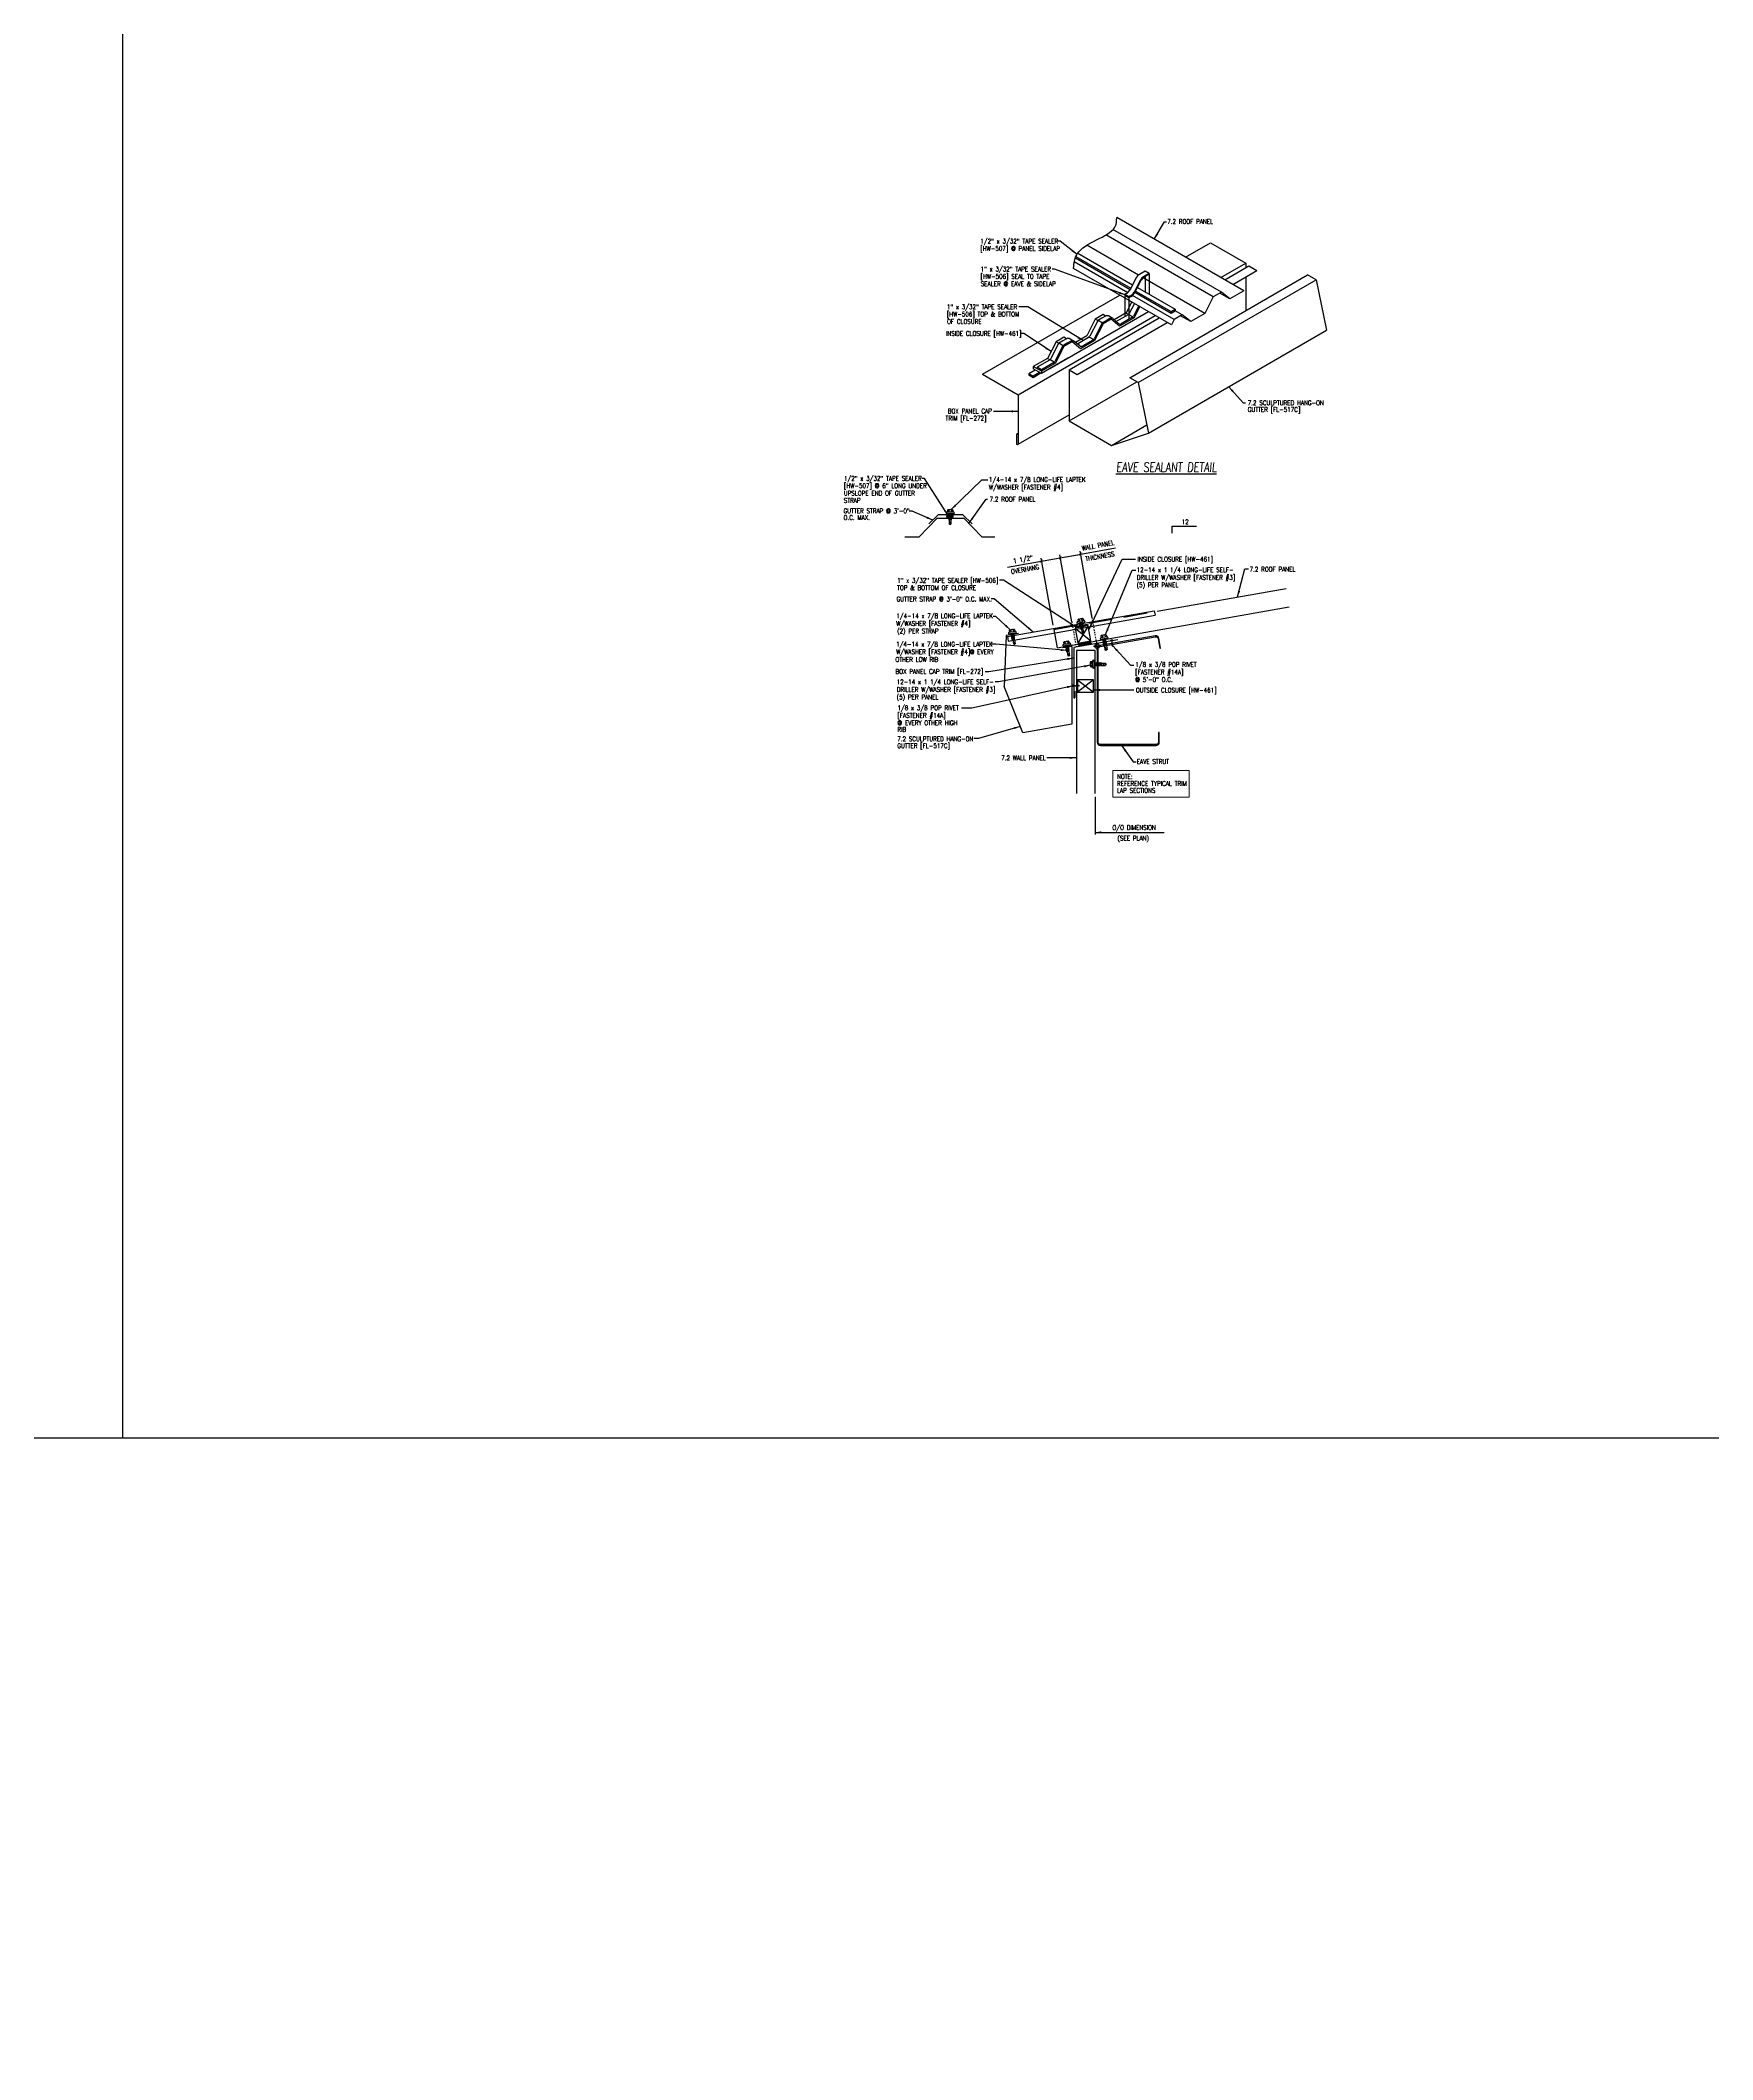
# Model space of a CAD drawing. Header units: inches. Extents: x -33163 to 19162, y -8858 to 30669.
# Drawn here: x -17185.3 to -17050.7, y 17821 to 17983.5 of the extents above; entities that cross this region are included whole.
import ezdxf
from ezdxf.enums import TextEntityAlignment as Align

# ---------------------------------------------------------------- set-up
doc = ezdxf.new("R2010")
doc.units = ezdxf.units.IN
doc.linetypes.add('DOT2', pattern=[0.125, 0, -0.125])
doc.linetypes.add('HIDDEN', pattern=[9.525, 6.35, -3.175])
doc.layers.get('0').update_dxf_attribs({"color": 9, "lineweight": 0})
doc.layers.get('Defpoints').update_dxf_attribs({"color": 254})
for name, color, linetype in [('20 - 7.2 PANEL', 5, 'Continuous'), ('CLOSURE', 8, 'Continuous'), ('DIM', 7, 'Continuous'), ('DIM-DETAILS', 7, 'Continuous'), ('FASTENER', 9, 'Continuous'), ('GRID', 9, 'Continuous'), ('LABEL', 12, 'Continuous'), ('MARK', 1, 'Continuous'), ('PANEL-S', 11, 'Continuous'), ('SEALANT', 11, 'Continuous'), ('SECTION', 11, 'Continuous'), ('STLA', 12, 'Continuous'), ('TAPE', 9, 'Continuous'), ('TEXT', 7, 'Continuous'), ('TRIM', 4, 'Continuous')]:
    doc.layers.add(name, color=color, linetype=linetype)
doc.styles.add('ROMAND', font='romand', dxfattribs={"height": 0.075})
doc.styles.add('TEXT', font='SIMPLEX.shx', dxfattribs={"width": 0.75, "height": 0.375})
doc.styles.add('TEXT1', font='ROMANS.shx', dxfattribs={"width": 0.75, "height": 0.375})
doc.dimstyles.new('DETAIL$7', dxfattribs={"dimscale": 4, "dimtxt": 0.375, "dimasz": 0.125, "dimexe": 0.0625, "dimexo": 0.0625, "dimgap": 0.0625, "dimtad": 1, "dimdec": 4, "dimzin": 3, "dimdsep": 46, "dimlunit": 4, "dimtxsty": 'TEXT', "dimblk": 'ARCHTICK', "dimcen": 0.0625, "dimclrd": 7, "dimclre": 7, "dimclrt": 2, "dimadec": 0, "dimazin": 0, "dimtfac": 0.6, "dimtdec": 4, "dimtmove": 0, "dimatfit": 3, "dimfxl": 1, "dimfrac": 2, "dimtolj": 1, "dimtzin": 0, "dimarcsym": 0})

# ---------------------------------------------------------------- blocks, each defined once
blk = doc.blocks.new('fm4')
at = {"layer": 'FASTENER', "color": 12}
for p, q in [((-0.09, 0.02), (0.09, 0.02)), ((0.06, 0.04), (-0.06, 0.04)), ((-0.01, 0.02), (-0.01, -0.37)), ((0.01, 0.02), (0.01, -0.37)), ((-0.02, -0.45), (0.02, -0.45))]:
    blk.add_line(p, q, dxfattribs=at)
for centre, radius, start, end in [((0, -0.07), 0.123, 119.4777, 136.6143), ((0, -0.07), 0.123, 43.3857, 60.5223), ((0, -0.43), 0.03, 143.7655, 228.4038), ((-0.07, -0.37), 0.0625, 323.7655, 0), ((0.07, -0.37), 0.0625, 180, 216.2345), ((0, -0.43), 0.03, 311.5962, 36.2345)]:
    blk.add_arc(centre, radius, start, end, dxfattribs=at)
blk = doc.blocks.new('FD-F14A')
at = {"layer": 'TEXT', "style": 'TEXT1', "width": 0.75}
for s, p in [('1/8 x 3/8 POP RIVET', (0.005, -0.041)), ('[FASTENER #14A]', (0.005, -0.193))]:
    blk.add_text(s, height=0.09375, dxfattribs=at).set_placement(p)
blk.add_attdef('(QUANTITY)', (0.005, -0.344), '', height=0.0938, dxfattribs=at)
blk = doc.blocks.new('fz9')
at = {"layer": 'FASTENER'}
for p, q in [((-0.32, 0.07), (-0.32, 0.04)), ((-0.32, 0.04), (0.32, 0.04)), ((-0.22, 0.31), (-0.22, 0.17)), ((-0.22, 0.17), (0.22, 0.17)), ((-0.16, 0.34), (0.16, 0.34)), ((-0.14, -0.02), (0.05, 0.04)), ((-0.11, 0.31), (-0.11, 0.17)), ((-0.1, -0.04), (0.14, 0.03)), ((-0.09, 0.04), (0.09, 0.04)), ((-0.09, 0.04), (-0.09, 0)), ((0.09, 0.04), (0.13, 0.04)), ((0.09, 0.02), (0.09, -0.04)), ((0.11, 0.31), (0.11, 0.17)), ((0.14, 0.03), (0.13, 0.04)), ((0.22, 0.31), (0.22, 0.17)), ((0.32, 0.07), (0.32, 0.04)), ((-0.1, -0.04), (-0.14, -0.02)), ((-0.14, -0.11), (0.1, -0.04)), ((-0.1, -0.13), (-0.14, -0.11)), ((-0.14, -0.2), (0.1, -0.13)), ((-0.1, -0.22), (-0.14, -0.2)), ((-0.14, -0.29), (0.1, -0.22)), ((-0.1, -0.31), (-0.14, -0.29)), ((-0.14, -0.38), (0.1, -0.31)), ((-0.1, -0.4), (-0.14, -0.38)), ((-0.14, -0.47), (0.1, -0.4)), ((-0.1, -0.49), (-0.14, -0.47)), ((-0.14, -0.56), (0.1, -0.49)), ((-0.1, -0.58), (-0.14, -0.56)), ((-0.1, -0.13), (0.14, -0.06)), ((-0.1, -0.22), (0.14, -0.15)), ((-0.1, -0.31), (0.14, -0.24)), ((-0.1, -0.4), (0.14, -0.33)), ((-0.1, -0.49), (0.14, -0.42)), ((-0.1, -0.58), (0.14, -0.51)), ((-0.09, -0.03), (-0.09, -0.09)), ((-0.09, -0.12), (-0.09, -0.18)), ((-0.09, -0.21), (-0.09, -0.27)), ((-0.09, -0.3), (-0.09, -0.36)), ((-0.09, -0.39), (-0.09, -0.46)), ((-0.09, -0.49), (-0.09, -0.55)), ((-0.09, -0.58), (-0.09, -0.87)), ((0, -0.93), (-0.09, -0.87)), ((0, -0.91), (0.01, -0.73)), ((0, -0.93), (0.09, -0.87)), ((0.09, -0.07), (0.09, -0.13)), ((0.09, -0.16), (0.09, -0.22)), ((0.09, -0.25), (0.09, -0.32)), ((0.09, -0.35), (0.09, -0.41)), ((0.09, -0.44), (0.09, -0.5)), ((0.09, -0.53), (0.09, -0.87)), ((0.14, -0.06), (0.1, -0.04)), ((0.14, -0.15), (0.1, -0.13)), ((0.14, -0.24), (0.1, -0.22)), ((0.14, -0.33), (0.1, -0.31)), ((0.14, -0.42), (0.1, -0.4)), ((0.14, -0.51), (0.1, -0.49))]:
    blk.add_line(p, q, dxfattribs=at)
for centre, radius, start, end in [((-0.22, 0.07), 0.1, 90, 180), ((-0.16, 0.27), 0.0628, 29.8754, 150.1246), ((0, 0.14), 0.196, 56.9974, 123.0026), ((0.16, 0.27), 0.0628, 29.8754, 150.1246), ((0.22, 0.07), 0.1, 0, 90), ((-0.05, -0.74), 0.0615, 11.1445, 130.906), ((0.05, -0.91), 0.0563, 55.4585, 194.8454)]:
    blk.add_arc(centre, radius, start, end, dxfattribs=at)
blk = doc.blocks.new('wp')
at = {"layer": 'SECTION'}
for p, q in [((-0.096, 0), (0.096, 0)), ((0, -0.096), (0, 0.096))]:
    blk.add_line(p, q, dxfattribs=at)
at = {"layer": 'SECTION', "const_width": 0.0625}
for points in [[(0, 0.031, 0.414214), (-0.031, 0, 1)], [(0, -0.031, 0.414214), (0.031, 0, 1)]]:
    blk.add_lwpolyline(points, format="xyb", dxfattribs=at)
at = {"layer": 'SECTION'}
blk.add_circle((0, 0), 0.0625, dxfattribs=at)
blk = doc.blocks.new('_ArchTick')
at = {"color": 0, "linetype": 'ByBlock', "const_width": 0.15}
blk.add_lwpolyline([(-0.5, -0.5), (0.5, 0.5)], dxfattribs=at)
blk = doc.blocks.new('A$C30686E82')
for p, q in [((-2.71, 0.76), (3.44, 0.76)), ((-2.71, 0.76), (-2.71, -1.38)), ((3.44, 0.76), (3.44, -1.38)), ((-2.71, -1.38), (3.44, -1.38))]:
    blk.add_line(p, q)
at = {"layer": 'TEXT', "style": 'TEXT1', "width": 0.75}
for s, p in [('NOTE:', (-2.37, 0.08)), ('REFERENCE TYPICAL TRIM', (-2.37, -0.48)), ('LAP SECTIONS', (-2.37, -1.03))]:
    blk.add_text(s, height=0.375, dxfattribs=at).set_placement(p)
blk = doc.blocks.new('slopl1')
at = {"layer": 'MARK', "color": 6}
blk.add_lwpolyline([(0, 0), (0, 0.137), (0.487, 0.137)], dxfattribs=at)
at = {"layer": 'MARK', "color": 2, "style": 'TEXT1', "width": 0.75}
blk.add_text('12', height=0.0938, dxfattribs=at).set_placement((0.191, 0.178))
blk.add_attdef('SLOPL1', text='', height=0.0938, dxfattribs=at).set_placement((-0.055, 0.024), align=Align.RIGHT)
blk = doc.blocks.new('FD-F4')
at = {"layer": 'TEXT', "style": 'TEXT1', "width": 0.75}
for s, p in [('1/4-14 x 7/8 LONG-LIFE LAPTEK', (0.005, -0.041)), ('W/WASHER [FASTENER #4]', (0.005, -0.193))]:
    blk.add_text(s, height=0.09375, dxfattribs=at).set_placement(p)
blk.add_attdef('(QUANTITY)', (1.485, -0.193), '', height=0.0938, dxfattribs=at)
blk = doc.blocks.new('FD-F3')
at = {"layer": 'TEXT', "style": 'TEXT1', "width": 0.75}
for s, p in [('12-14 x 1 1/4 LONG-LIFE SELF-', (0.005, -0.041)), ('DRILLER W/WASHER [FASTENER #3]', (0.005, -0.193))]:
    blk.add_text(s, height=0.09375, dxfattribs=at).set_placement(p)
blk.add_attdef('(QUANTITY)', (0.005, -0.344), '', height=0.0938, dxfattribs=at)
blk = doc.blocks.new('A$C6938402A')
at = {"layer": 'TAPE'}
h = blk.add_hatch(dxfattribs=at)
h.set_pattern_fill('DOTS', color=256, scale=0.35, angle=270, style=0)
h.set_pattern_definition([(270, (-22.332364, -26.379487), (0.021875, -0.0109375), [0, -0.021875])])
h.paths.add_polyline_path([(-0.56, -0.04), (-0.55, -0.13), (0.44, 0.04), (0.42, 0.13)])
at = {"layer": 'SEALANT'}
for p, q in [((-0.56, -0.04), (0.42, 0.13)), ((-0.55, -0.13), (0.44, 0.04)), ((0.42, 0.13), (0.44, 0.04)), ((-0.56, -0.04), (-0.55, -0.13))]:
    blk.add_line(p, q, dxfattribs=at)
blk = doc.blocks.new('LAY-LAB')
at = {"layer": 'LABEL', "color": 6, "style": 'ROMAND', "oblique": 5, "width": 0.75}
blk.add_attdef('LAY-LAB', (0.017, 0.036), '', height=0.188, dxfattribs=at)
blk = doc.blocks.new('A$C737C3CF5')
at = {"layer": 'TRIM'}
for p, q in [((-7.74, 1.6), (4.08, 3.68)), ((-7.67, 1.23), (4.15, 3.31)), ((4.08, 3.68), (4.15, 3.31)), ((-7.74, 1.6), (-7.67, 1.23))]:
    blk.add_line(p, q, dxfattribs=at)
blk = doc.blocks.new('fz5')
at = {"layer": 'FASTENER'}
for p, q in [((-0.33, 0.07), (-0.33, 0.04)), ((-0.33, 0.04), (0.32, 0.04)), ((-0.23, 0.17), (0.21, 0.17)), ((-0.22, 0.31), (-0.22, 0.17)), ((-0.16, 0.34), (0.16, 0.34)), ((-0.14, -0.01), (0.04, 0.04)), ((-0.11, 0.31), (-0.11, 0.17)), ((-0.11, -0.03), (0.14, 0.04)), ((-0.09, 0.04), (-0.09, 0)), ((-0.09, 0.04), (0.08, 0.04)), ((0.08, 0.04), (0.13, 0.04)), ((0.08, 0.02), (0.08, -0.04)), ((0.1, 0.31), (0.1, 0.17)), ((0.14, 0.04), (0.13, 0.04)), ((0.21, 0.31), (0.21, 0.17)), ((0.32, 0.07), (0.32, 0.04)), ((-0.11, -0.03), (-0.14, -0.01)), ((-0.14, -0.1), (0.1, -0.04)), ((-0.11, -0.13), (-0.14, -0.1)), ((-0.14, -0.2), (0.1, -0.13)), ((-0.11, -0.22), (-0.14, -0.2)), ((-0.14, -0.29), (0.1, -0.22)), ((-0.11, -0.31), (-0.14, -0.29)), ((-0.14, -0.38), (0.1, -0.31)), ((-0.11, -0.4), (-0.14, -0.38)), ((-0.12, -0.46), (0.09, -0.4)), ((-0.09, -0.48), (-0.12, -0.46)), ((-0.11, -0.13), (0.14, -0.06)), ((-0.11, -0.22), (0.14, -0.15)), ((-0.11, -0.31), (0.14, -0.24)), ((-0.11, -0.4), (0.14, -0.33)), ((-0.09, -0.03), (-0.09, -0.09)), ((-0.09, -0.12), (-0.09, -0.18)), ((-0.08, -0.27), (-0.09, -0.21)), ((-0.09, -0.48), (0.12, -0.42)), ((-0.08, -0.36), (-0.08, -0.3)), ((-0.07, -0.45), (-0.08, -0.39)), ((-0.07, -0.52), (-0.07, -0.48)), ((-0.07, -0.52), (-0.07, -0.82)), ((0, -0.87), (-0.07, -0.82)), ((0, -0.85), (0.01, -0.71)), ((0, -0.87), (0.06, -0.82)), ((0.06, -0.52), (0.07, -0.44)), ((0.06, -0.52), (0.06, -0.82)), ((0.07, -0.41), (0.07, -0.35)), ((0.08, -0.07), (0.08, -0.13)), ((0.08, -0.16), (0.08, -0.21)), ((0.08, -0.22), (0.08, -0.21)), ((0.08, -0.32), (0.08, -0.25)), ((0.12, -0.42), (0.09, -0.4)), ((0.14, -0.06), (0.1, -0.04)), ((0.14, -0.15), (0.1, -0.13)), ((0.14, -0.24), (0.1, -0.22)), ((0.14, -0.33), (0.1, -0.31))]:
    blk.add_line(p, q, dxfattribs=at)
for centre, radius, start, end in [((-0.23, 0.07), 0.1, 90, 180), ((-0.16, 0.27), 0.0628, 29.8754, 150.1246), ((0, 0.14), 0.196, 56.9974, 123.0026), ((0.16, 0.27), 0.0628, 29.8754, 150.1246), ((0.22, 0.07), 0.1, 0, 90), ((-0.04, -0.72), 0.0461, 11.1445, 130.906), ((0.04, -0.85), 0.0422, 55.4585, 194.8454), ((0.07, -0.52), 0.01, 175.9484, 180)]:
    blk.add_arc(centre, radius, start, end, dxfattribs=at)
blk = doc.blocks.new('A$C22B817AC')
at = {"layer": 'TAPE'}
h = blk.add_hatch(dxfattribs=at)
h.set_pattern_fill('DOTS', color=256, scale=0.35, angle=270, style=0)
h.set_pattern_definition([(270, (-46.173024, -15.338993), (0.021875, -0.0109375), [0, -0.021875])])
h.paths.add_polyline_path([(-1.95, 1.16), (-1.93, 1.27), (-2.42, 1.35), (-2.44, 1.24)])
for p, q in [((-2.44, 1.24), (-2.42, 1.35)), ((-2.44, 1.24), (-1.95, 1.16)), ((-2.42, 1.35), (-1.93, 1.27)), ((-1.95, 1.16), (-1.93, 1.27))]:
    blk.add_line(p, q, dxfattribs=at)

msp = doc.modelspace()

# ---------------------------------------------------------------- linework, layer by layer
at = {"layer": '20 - 7.2 PANEL'}
for p, q in [((-17095.43425, 17937.58164), (-17085.04764, 17939.41308)), ((-17103.47361, 17934.64094), (-17084.78717, 17937.93587)), ((-17103.73408, 17936.11816), (-17103.47361, 17934.64094)), ((-17100.42139, 17934.42551), (-17101.92139, 17934.42551)), ((-17101.92139, 17934.42551), (-17101.92139, 17922.90515)), ((-17100.42139, 17922.90515), (-17100.42139, 17934.42551))]:
    msp.add_line(p, q, dxfattribs=at)
at = {"layer": '20 - 7.2 PANEL', "linetype": 'HIDDEN', "ltscale": 0.3}
msp.add_line((-17103.73408, 17936.11816), (-17095.43425, 17937.58164), dxfattribs=at)
at = {"layer": 'CLOSURE'}
for p, q in [((-17097.46264, 17962.45961), (-17097.91538, 17961.5752)), ((-17096.11119, 17961.67935), (-17104.06882, 17957.08501)), ((-17100.40736, 17961.07396), (-17101.08862, 17959.74313)), ((-17099.7726, 17960.69044), (-17100.45386, 17959.35961)), ((-17100.0826, 17961.26146), (-17100.40736, 17961.07396)), ((-17100.20696, 17960.95826), (-17100.40736, 17961.07396)), ((-17099.7726, 17961.44044), (-17100.0826, 17961.26146)), ((-17099.7726, 17960.69044), (-17099.85535, 17960.73821)), ((-17099.5722, 17961.32474), (-17099.7726, 17961.44044)), ((-17099.44784, 17960.87794), (-17099.7726, 17960.69044)), ((-17099.12308, 17961.06544), (-17099.44784, 17960.87794)), ((-17099.12308, 17961.06544), (-17099.225, 17961.12428)), ((-17098.44182, 17960.52126), (-17099.12308, 17961.06544)), ((-17097.91538, 17961.5752), (-17098.86875, 17961.02478)), ((-17097.28062, 17961.19168), (-17098.44182, 17960.52126)), ((-17097.73276, 17961.45273), (-17097.93013, 17961.56668)), ((-17097.28062, 17961.19168), (-17097.38556, 17961.25227)), ((-17096.82115, 17962.08924), (-17097.28062, 17961.19168)), ((-17103.55695, 17959.25554), (-17104.23822, 17957.92471)), ((-17103.23219, 17959.44304), (-17103.55695, 17959.25554)), ((-17103.35656, 17959.13984), (-17103.55695, 17959.25554)), ((-17102.92219, 17959.62202), (-17103.23219, 17959.44304)), ((-17102.72179, 17959.50632), (-17102.92219, 17959.62202)), ((-17102.27267, 17959.24702), (-17102.59743, 17959.05952)), ((-17102.27267, 17959.24702), (-17102.37459, 17959.30586)), ((-17101.59141, 17958.70285), (-17102.27267, 17959.24702)), ((-17101.08862, 17959.74313), (-17102.00572, 17959.21364)), ((-17100.45386, 17959.35961), (-17101.59141, 17958.70285)), ((-17100.45386, 17959.35961), (-17100.55881, 17959.4202)), ((-17104.23822, 17957.92471), (-17105.39052, 17957.25943)), ((-17102.59743, 17957.93452), (-17104.741, 17956.69693)), ((-17103.60345, 17957.54119), (-17104.741, 17956.88443)), ((-17104.0556, 17957.80224), (-17104.25297, 17957.91619)), ((-17103.60345, 17957.54119), (-17103.7084, 17957.60178)), ((-17102.92219, 17958.87202), (-17103.60345, 17957.54119)), ((-17102.92219, 17958.87202), (-17103.00494, 17958.91979)), ((-17102.59743, 17959.05952), (-17102.92219, 17958.87202)), ((-17104.741, 17956.88443), (-17105.39052, 17957.25943)), ((-17105.39052, 17957.25943), (-17105.39052, 17957.07193)), ((-17104.741, 17956.69693), (-17105.39052, 17957.07193)), ((-17104.741, 17956.88443), (-17104.741, 17956.69693)), ((-17100.98298, 17936.4026), (-17102.02871, 17936.21821)), ((-17100.98298, 17936.4026), (-17101.81641, 17935.01421)), ((-17100.77068, 17935.1986), (-17100.98298, 17936.4026)), ((-17102.02871, 17936.21821), (-17101.81641, 17935.01421)), ((-17102.02871, 17936.21821), (-17100.77068, 17935.1986)), ((-17101.81641, 17935.01421), (-17100.77068, 17935.1986)), ((-17101.83082, 17932.05372), (-17101.83082, 17931.05372)), ((-17100.53266, 17932.05372), (-17101.83082, 17932.05372)), ((-17101.83082, 17932.05372), (-17100.53266, 17931.05372)), ((-17100.53266, 17932.05372), (-17101.83082, 17931.05372)), ((-17100.53266, 17931.05372), (-17100.53266, 17932.05372)), ((-17101.83082, 17931.05372), (-17100.53266, 17931.05372))]:
    msp.add_line(p, q, dxfattribs=at)
at = {"layer": 'Defpoints'}
for points in [[(-11751.71106, 17871.04688), (-17178.6629, 17871.04688), (-17178.6629, 21501.68489), (-11751.71106, 21501.68489)], [(-11751.71106, 17871.04688), (-33163.00173, 17871.04688), (-33163.00173, -8857.6608), (-11751.71106, -8857.6608)]]:
    msp.add_lwpolyline(points, close=True, dxfattribs=at)
at = {"layer": 'DIM', "color": 7}
msp.add_line((-17100.42139, 17922.64086), (-17100.42139, 17919.60759), dxfattribs=at)
at = {"layer": 'DIM-DETAILS', "linetype": 'DOT2', "ltscale": 0.3}
for p, q in [((-17102.29522, 17936.73411), (-17101.93157, 17934.67172)), ((-17100.28891, 17935.01988), (-17100.79256, 17937.87621))]:
    msp.add_line(p, q, dxfattribs=at)
at = {"layer": 'GRID', "ltscale": 0.1}
for p, q in [((-17098.03491, 17962.98415), (-17098.03491, 17961.27479)), ((-17097.71015, 17962.86696), (-17097.71015, 17961.06138))]:
    msp.add_line(p, q, dxfattribs=at)
at = {"layer": 'PANEL-S'}
for p, q in [((-17088.43674, 17963.35934), (-17098.66522, 17969.26476)), ((-17090.90507, 17962.87175), (-17099.54336, 17967.85907)), ((-17090.25555, 17963.24675), (-17098.97971, 17968.28365)), ((-17097.78972, 17963.20977), (-17102.09063, 17965.6929)), ((-17096.92523, 17964.62334), (-17101.09272, 17967.02944)), ((-17094.27645, 17960.62006), (-17102.14607, 17965.16359)), ((-17091.58633, 17961.54092), (-17096.54093, 17964.40146)), ((-17094.05466, 17961.05333), (-17097.40582, 17962.98813)), ((-17090.90507, 17962.87175), (-17091.58633, 17961.54092)), ((-17090.25555, 17963.24675), (-17090.90507, 17962.87175)), ((-17089.57428, 17962.70258), (-17090.38618, 17963.17133)), ((-17089.57428, 17962.70258), (-17090.25555, 17963.24675)), ((-17088.43674, 17963.35934), (-17089.57428, 17962.70258)), ((-17094.05466, 17961.05333), (-17094.27645, 17960.62006)), ((-17093.7299, 17961.24083), (-17094.05466, 17961.05333)), ((-17093.40514, 17961.42833), (-17093.97043, 17961.7547)), ((-17093.40514, 17961.42833), (-17093.7299, 17961.24083)), ((-17092.72387, 17960.88416), (-17093.53577, 17961.35291)), ((-17092.72387, 17960.88416), (-17093.40514, 17961.42833)), ((-17091.58633, 17961.54092), (-17092.72387, 17960.88416))]:
    msp.add_line(p, q, dxfattribs=at)
msp.add_lwpolyline([(-17115.72659, 17943.57236), (-17114.5844, 17943.57236), (-17113.1304, 17945.07236), (-17110.9844, 17945.07236), (-17109.5304, 17943.57236), (-17108.47354, 17943.57236)], dxfattribs=at)
msp.add_open_spline([(-17102.14607, 17965.16359), (-17102.13341, 17965.67525), (-17101.75593, 17967.27118), (-17098.80305, 17967.78397), (-17098.6966, 17968.90513), (-17098.66522, 17969.26476)], degree=3, knots=[1.992041135, 1.992041135, 1.992041135, 1.992041135, 3.983179834, 8.842634355, 9.55500093, 9.55500093, 9.55500093, 9.55500093], dxfattribs=at)
at = {"layer": 'SEALANT'}
for p, q in [((-17094.29519, 17961.5672), (-17093.97043, 17961.7547)), ((-17094.29519, 17961.68489), (-17094.29519, 17961.5672))]:
    msp.add_line(p, q, dxfattribs=at)
at = {"layer": 'STLA'}
msp.add_lwpolyline([(-17095.14265, 17934.61116), (-17095.27945, 17935.38699, 0.414213562), (-17095.5832, 17935.59968), (-17100.03235, 17934.81517, 0.363970234), (-17100.24902, 17934.55696), (-17100.24902, 17927.03917, 0.414213562), (-17099.98682, 17926.77697), (-17095.51122, 17926.77697, 0.414213562), (-17095.24902, 17927.03917), (-17095.24902, 17927.82697), (-17095.32372, 17927.82697), (-17095.32372, 17927.03917, -0.414213562), (-17095.51122, 17926.85167), (-17099.98682, 17926.85167, -0.414213562), (-17100.17432, 17927.03917), (-17100.17432, 17934.55696, -0.363970234), (-17100.01938, 17934.74161), (-17095.57023, 17935.52611, -0.414213562), (-17095.35302, 17935.37402), (-17095.21622, 17934.59819)], format="xyb", close=True, dxfattribs=at)
at = {"layer": 'TAPE'}
for p, q in [((-17102.00012, 17966.01564), (-17097.5913, 17963.47021)), ((-17101.96168, 17966.11114), (-17097.5448, 17963.56106)), ((-17101.80444, 17966.39536), (-17097.39662, 17963.85051)), ((-17097.12692, 17964.37737), (-17097.60642, 17963.44068)), ((-17096.80216, 17964.18987), (-17097.28166, 17963.25318)), ((-17096.75027, 17964.14951), (-17097.22977, 17963.21282)), ((-17096.70128, 17964.76194), (-17096.83431, 17964.68513)), ((-17096.37652, 17964.94944), (-17096.70128, 17964.76194)), ((-17096.37652, 17964.57444), (-17096.50955, 17964.49763)), ((-17096.32463, 17964.53408), (-17096.45766, 17964.45728)), ((-17096.05176, 17964.76194), (-17096.37652, 17964.94944)), ((-17096.05176, 17964.76194), (-17096.37652, 17964.57444)), ((-17096.05176, 17964.69162), (-17096.37652, 17964.50412)), ((-17096.37652, 17964.50412), (-17096.37652, 17963.28746)), ((-17096.05176, 17964.76194), (-17096.05176, 17964.69162)), ((-17096.05176, 17964.69162), (-17096.05176, 17963.07405)), ((-17097.89903, 17963.13291), (-17098.03491, 17963.05446)), ((-17097.71015, 17962.86696), (-17098.03491, 17963.05446)), ((-17098.03491, 17963.05446), (-17098.03491, 17962.98415)), ((-17097.71015, 17962.79665), (-17098.03491, 17962.98415)), ((-17097.57427, 17962.94541), (-17097.71015, 17962.86696)), ((-17097.52238, 17962.90506), (-17097.71015, 17962.79665)), ((-17097.71015, 17962.86696), (-17097.71015, 17962.79665)), ((-17097.25459, 17962.33949), (-17097.66728, 17961.53332)), ((-17097.21054, 17963.25038), (-17094.29519, 17961.5672)), ((-17097.16404, 17963.34123), (-17094.29519, 17961.68489)), ((-17097.01587, 17963.63068), (-17093.97043, 17961.87239)), ((-17100.22651, 17960.9007), (-17100.84052, 17959.70125)), ((-17099.87931, 17960.70024), (-17100.49332, 17959.50079)), ((-17099.83325, 17960.76341), (-17100.18045, 17960.96386)), ((-17099.86813, 17961.15389), (-17100.12898, 17961.00328)), ((-17099.57284, 17961.32437), (-17099.86813, 17961.15389)), ((-17099.52093, 17960.95343), (-17099.78178, 17960.80283)), ((-17099.22564, 17961.12391), (-17099.52093, 17960.95343)), ((-17099.0009, 17961.13665), (-17099.3481, 17961.3371)), ((-17098.52956, 17960.71801), (-17098.9827, 17961.12784)), ((-17097.76481, 17961.43074), (-17098.71258, 17960.88354)), ((-17097.41761, 17961.23028), (-17098.31777, 17960.71057)), ((-17097.37157, 17961.26446), (-17097.71877, 17961.46491)), ((-17096.90739, 17962.13904), (-17097.32008, 17961.33287)), ((-17094.29519, 17961.68489), (-17093.97043, 17961.87239)), ((-17093.97043, 17961.87239), (-17093.97043, 17961.7547)), ((-17103.37611, 17959.08228), (-17103.99011, 17957.88283)), ((-17102.98284, 17958.94499), (-17103.33004, 17959.14544)), ((-17103.01772, 17959.33547), (-17103.27857, 17959.18487)), ((-17102.72244, 17959.50595), (-17103.01772, 17959.33547)), ((-17102.67052, 17959.13501), (-17102.93137, 17958.98441)), ((-17102.37524, 17959.30549), (-17102.67052, 17959.13501)), ((-17102.15049, 17959.31823), (-17102.49769, 17959.51868)), ((-17101.67953, 17958.95309), (-17102.09421, 17959.28432)), ((-17100.93806, 17959.59866), (-17101.7457, 17959.13237)), ((-17100.59086, 17959.3982), (-17101.3985, 17958.93191)), ((-17100.54696, 17959.4304), (-17100.89416, 17959.63085)), ((-17104.08765, 17957.78024), (-17105.0882, 17957.20258)), ((-17103.74045, 17957.57979), (-17104.741, 17957.00212)), ((-17103.69655, 17957.61198), (-17104.04375, 17957.81243)), ((-17103.02891, 17958.88182), (-17103.64292, 17957.68237)), ((-17105.23936, 17956.98466), (-17105.75604, 17956.68635)), ((-17105.40884, 17956.48589), (-17105.75604, 17956.68635)), ((-17105.75604, 17956.68635), (-17105.75604, 17956.56866)), ((-17105.40884, 17956.3682), (-17105.75604, 17956.56866)), ((-17104.89216, 17956.7842), (-17105.40884, 17956.48589)), ((-17104.79024, 17956.72535), (-17105.40884, 17956.3682)), ((-17105.40884, 17956.48589), (-17105.40884, 17956.3682)), ((-17104.741, 17957.00212), (-17105.0882, 17957.20258)), ((-17105.0882, 17957.20258), (-17105.0882, 17957.08488)), ((-17104.741, 17957.00212), (-17104.741, 17956.88443))]:
    msp.add_line(p, q, dxfattribs=at)
for centre, radius, start, end in [((-17096.45931, 17964.03561), 0.75, 120, 152.8916441), ((-17096.13455, 17963.84811), 0.75, 120, 152.8916441), ((-17096.08266, 17963.80776), 0.75, 120, 152.8916441), ((-17098.27403, 17963.78243), 0.75, 300, 332.8916441), ((-17097.94927, 17963.59493), 0.75, 300, 332.8916441), ((-17097.89738, 17963.55458), 0.75, 300, 332.8916441), ((-17100.00398, 17960.78678), 0.25, 120, 152.8916441), ((-17099.65678, 17960.58632), 0.25, 120, 152.8916441), ((-17099.44784, 17961.10786), 0.25, 66.4851635, 120), ((-17099.10064, 17960.90741), 0.25, 61.8506272, 120), ((-17098.41846, 17960.86239), 0.18217, 232.421768, 303.5534249), ((-17097.88981, 17961.64724), 0.25, 300, 332.8916441), ((-17097.54261, 17961.44679), 0.25, 300, 332.8916441), ((-17103.15357, 17958.96836), 0.25, 120, 152.8916441), ((-17102.59744, 17959.28944), 0.25, 66.4851635, 120), ((-17102.25024, 17959.08899), 0.25, 51.3832507, 120), ((-17101.8707, 17959.34888), 0.25, 271.9423932, 300), ((-17101.06306, 17959.81517), 0.25, 300, 332.8916441), ((-17100.71586, 17959.61471), 0.25, 300, 332.8916441), ((-17104.21265, 17957.99675), 0.25, 300, 332.8916441), ((-17103.86545, 17957.79629), 0.25, 300, 332.8916441), ((-17102.80637, 17958.7679), 0.25, 120, 152.8916441), ((-17101.5235, 17959.14842), 0.25, 231.3832507, 300)]:
    msp.add_arc(centre, radius, start, end, dxfattribs=at)
at = {"layer": 'TEXT', "color": 7}
for p, q in [((-17107.46813, 17941.11852), (-17103.21675, 17941.87117)), ((-17103.79562, 17936.46715), (-17104.76131, 17941.85028)), ((-17102.29404, 17936.72749), (-17103.26092, 17942.11724)), ((-17102.29522, 17936.73411), (-17103.26092, 17942.11724)), ((-17103.21675, 17941.87117), (-17101.54261, 17942.17163)), ((-17103.21675, 17941.87117), (-17101.80808, 17942.12399)), ((-17100.64215, 17937.02319), (-17101.60903, 17942.41294)), ((-17101.56487, 17942.16687), (-17098.76611, 17942.66804))]:
    msp.add_line(p, q, dxfattribs=at)
at = {"layer": 'TRIM'}
for p, q in [((-17093.13797, 17966.0736), (-17091.13343, 17967.23092)), ((-17091.13343, 17967.23092), (-17088.28384, 17965.58571)), ((-17090.28838, 17964.42839), (-17088.28384, 17965.58571)), ((-17088.28384, 17965.58571), (-17088.28384, 17965.22861)), ((-17097.6317, 17956.37084), (-17083.31225, 17964.63818)), ((-17096.94835, 17955.97631), (-17082.62891, 17964.24364)), ((-17089.97913, 17964.24984), (-17088.04868, 17965.36438)), ((-17089.32961, 17963.87484), (-17087.39916, 17964.98938)), ((-17088.28384, 17964.47861), (-17088.28384, 17961.76783)), ((-17088.04868, 17965.36438), (-17087.39916, 17964.98938)), ((-17082.62891, 17964.24364), (-17083.31225, 17964.63818)), ((-17082.62891, 17964.24364), (-17081.80768, 17960.18527)), ((-17109.46683, 17956.64613), (-17098.43011, 17963.01818)), ((-17106.61724, 17955.00092), (-17095.58052, 17961.37297)), ((-17102.51455, 17957.01251), (-17095.27127, 17961.19442)), ((-17101.86503, 17956.63751), (-17094.62175, 17960.81942)), ((-17096.12713, 17951.91794), (-17081.80768, 17960.18527)), ((-17109.46683, 17956.64613), (-17106.61724, 17955.00092)), ((-17102.51455, 17957.01251), (-17102.51455, 17952.88751)), ((-17102.51455, 17957.01251), (-17101.86503, 17956.63751)), ((-17102.51455, 17952.88751), (-17097.05647, 17956.03873)), ((-17096.94835, 17955.97631), (-17097.6317, 17956.37084)), ((-17096.94835, 17955.97631), (-17096.12713, 17951.91794)), ((-17106.61724, 17955.00092), (-17106.61724, 17951.0086)), ((-17106.61724, 17951.0086), (-17102.51455, 17953.37729)), ((-17102.51455, 17952.88751), (-17099.10458, 17950.91876)), ((-17099.10458, 17950.91876), (-17096.25756, 17952.56248)), ((-17106.74116, 17951.835), (-17106.61724, 17951.90655)), ((-17106.74116, 17951.835), (-17106.74116, 17951.06082)), ((-17099.10458, 17950.91876), (-17096.12713, 17951.91794)), ((-17113.01977, 17945.36554), (-17113.79354, 17944.5995)), ((-17113.01977, 17945.36554), (-17111.09502, 17945.36554)), ((-17111.09502, 17945.36554), (-17110.32125, 17944.5995)), ((-17107.58081, 17935.62257), (-17107.72432, 17931.51306)), ((-17106.59222, 17935.79689), (-17107.58081, 17935.62257)), ((-17102.28666, 17934.74891), (-17103.02527, 17934.61868)), ((-17102.28666, 17934.74891), (-17102.28666, 17928.49891)), ((-17098.59322, 17935.27182), (-17102.13049, 17934.6481)), ((-17102.13049, 17934.6481), (-17102.13049, 17930.6481)), ((-17106.22589, 17927.80432), (-17107.72432, 17931.51306)), ((-17102.03674, 17931.1481), (-17102.03674, 17930.6481)), ((-17102.28666, 17928.49891), (-17106.22589, 17927.80432))]:
    msp.add_line(p, q, dxfattribs=at)
for centre, radius, start, end in [((-17106.67321, 17951.04894), 0.06898, 170.0782549, 324.2188181), ((-17102.08362, 17930.65397), 0.04724, 187.1296081, 352.8703919)]:
    msp.add_arc(centre, radius, start, end, dxfattribs=at)

# ---------------------------------------------------------------- block references
msp.add_blockref('A$C30686E82', (-17096.28204, 17924.00294))
at = {"layer": '20 - 7.2 PANEL'}
msp.add_blockref('A$C737C3CF5', (-17099.73032, 17933.93864), dxfattribs=at)
at = {"layer": 'FASTENER'}
msp.add_blockref('fz5', (-17112.07773, 17945.41372), dxfattribs=at)
for name, p, rotation in [('fz5', (-17101.54223, 17936.6339), 9.99999999999983), ('fz5', (-17107.05808, 17935.76345), 9.99999999999983), ('fz5', (-17102.67795, 17934.8099), 9.99999999999983), ('fz9', (-17099.68231, 17935.33173), 9.999999999999792), ('fm4', (-17099.09066, 17935.22155), 9.99999999999987), ('fz9', (-17100.45745, 17933.30998), 90), ('fm4', (-17102.15645, 17931.58453), 90)]:
    msp.add_blockref(name, p, dxfattribs=dict(at, rotation=rotation))
at = {"layer": 'LABEL', "xscale": 4, "yscale": 4, "zscale": 4}
msp.add_blockref('LAY-LAB', (-17098.78915, 17948.64614), dxfattribs=at).add_auto_attribs({'LAY-LAB': '%%UEAVE SEALANT DETAIL'})
at = {"layer": 'MARK', "xscale": 4, "yscale": 4, "zscale": 4}
msp.add_blockref('slopl1', (-17094.20774, 17943.8635), dxfattribs=at)
at = {"layer": 'TEXT'}
for name, p, xscale, yscale, zscale in [('FD-F4', (-17108.97985, 17948.14512), 4, 4, 4), ('FD-F4', (-17116.43197, 17937.17799), 4, 4, 4), ('wp', (-17100.2491, 17934.77024), 3, 3, 3)]:
    msp.add_blockref(name, p, dxfattribs=dict(at, xscale=xscale, yscale=yscale, zscale=zscale))
at = {"layer": 'TEXT', "rotation": 10}
msp.add_blockref('A$C22B817AC', (-17109.72314, 17944.35401), dxfattribs=at)
at = {"layer": 'TEXT', "color": 7}
for p, xscale, yscale, zscale, rotation in [((-17104.71715, 17941.60421), 0.2499999999999998, 0.2499999999999998, 0.2499999999999998, 190.174652240199), ((-17103.21675, 17941.87117), 0.25, 0.25, 0.25, 190.1746522401991), ((-17103.21675, 17941.87117), 0.25, 0.25, 0.25, 10.17465224019912), ((-17101.56487, 17942.16687), 0.2499999999999998, 0.2499999999999998, 0.2499999999999998, 10.17465224019914)]:
    msp.add_blockref('_ArchTick', p, dxfattribs=dict(at, xscale=xscale, yscale=yscale, zscale=zscale, rotation=rotation))
at = {"layer": 'TEXT', "xscale": 4, "yscale": 4, "zscale": 4}
for name, p, values in [('FD-F3', (-17097.09109, 17940.884), {'(QUANTITY)': '(5) PER PANEL'}), ('FD-F4', (-17116.4479, 17934.89331), {'(QUANTITY)': '@ EVERY'}), ('FD-F14A', (-17097.20141, 17933.2649), {'(QUANTITY)': '@ 5\'-0" O.C.'}), ('FD-F3', (-17116.39922, 17931.86196), {'(QUANTITY)': '(5) PER PANEL'}), ('FD-F14A', (-17116.34071, 17929.78204), {'(QUANTITY)': '@ EVERY OTHER HIGH'})]:
    msp.add_blockref(name, p, dxfattribs=at).add_auto_attribs(values)
at = {"layer": 'TEXT'}
for p in [(-17101.44947, 17936.40926), (-17101.18487, 17934.9086)]:
    msp.add_blockref('A$C6938402A', p, dxfattribs=at)

# ---------------------------------------------------------------- texts
at = {"layer": 'TEXT', "style": 'TEXT1', "width": 0.75}
for s, p in [('7.2 ROOF PANEL', (-17094.6068, 17968.7464)), ('1/2" x 3/32" TAPE SEALER ', (-17109.65135, 17967.16485)), ('[HW-507] @ PANEL SIDELAP', (-17109.65135, 17966.57493)), ('[HW-506] SEAL TO TAPE', (-17109.63222, 17964.33005)), ('SEALER @ EAVE & SIDELAP', (-17109.61404, 17963.73309)), ('1" x 3/32" TAPE SEALER ', (-17109.63222, 17964.91996)), ('1" x 3/32" TAPE SEALER ', (-17112.34723, 17961.88411)), ('[HW-506] TOP & BOTTOM', (-17112.34723, 17961.2942)), ('OF CLOSURE', (-17112.32904, 17960.69724)), ('INSIDE CLOSURE [HW-461]', (-17112.41139, 17959.7352)), ('7.2 SCULPTURED HANG-ON', (-17088.13016, 17954.1615)), ('GUTTER [FL-517C]', (-17088.13016, 17953.6172)), ('[HW-507] @ 6" LONG UNDER', (-17120.62532, 17947.49253)), ('1/2" x 3/32" TAPE SEALER ', (-17120.62532, 17948.08245)), ('STRAP', (-17120.63991, 17946.30623)), ('UPSLOPE END OF GUTTER', (-17120.63686, 17946.8837)), ('7.2 ROOF PANEL', (-17108.89908, 17946.39646)), ('GUTTER STRAP @ 3\'-0"', (-17120.65183, 17945.4566)), ('O.C. MAX.', (-17120.65183, 17944.92355)), ('INSIDE CLOSURE [HW-461]', (-17097.0016, 17941.56951)), ('TOP & BOTTOM OF CLOSURE', (-17116.34804, 17939.28297)), ('1" x 3/32" TAPE SEALER [HW-506]', (-17116.34804, 17939.87288)), ('7.2 ROOF PANEL', (-17087.98224, 17940.76296)), ('GUTTER STRAP @ 3\'-0" O.C. MAX.', (-17116.39641, 17938.37258)), ('(2) PER STRAP', (-17116.34525, 17935.79518)), ('OUTSIDE CLOSURE [HW-461]', (-17097.13503, 17931.03991)), ('RIB', (-17116.33071, 17927.88381)), ('7.2 SCULPTURED HANG-ON', (-17116.33071, 17927.11451)), ('GUTTER [FL-517C]', (-17116.33071, 17926.57021)), ('EAVE STRUT', (-17097.06754, 17925.29207)), ('O/O DIMENSION', (-17099.01965, 17919.97355)), ('(SEE PLAN)', (-17098.61674, 17919.1199))]:
    msp.add_text(s, height=0.375, dxfattribs=at).set_placement(p)
for s, p in [('TRIM [FL-272]', (-17109.15642, 17952.91879)), ('BOX PANEL CAP ', (-17108.49667, 17953.49887)), ('OTHER LOW RIB', (-17113.03661, 17933.50813)), ('BOX PANEL CAP TRIM [FL-272]', (-17109.41616, 17932.54087)), ('7.2 WALL PANEL', (-17104.38346, 17925.58506))]:
    msp.add_text(s, height=0.375, dxfattribs=at).set_placement(p, align=Align.RIGHT)
at = {"layer": 'TEXT', "color": 2, "char_height": 0.375, "attachment_point": 5, "rotation": 10.1746522, "style": 'TEXT1'}
for s, insert in [('\\A1;WALL PANEL', (-17100.18213, 17942.8711)), ('\\A1;OVERHANG', (-17106.05422, 17940.9516)), ('\\A1;1 1/2"', (-17106.20493, 17941.69266)), ('\\A1;THICKNESS', (-17100.02743, 17941.99373))]:
    msp.add_mtext(s, dxfattribs=dict(at, insert=insert))

# ---------------------------------------------------------------- leaders
at = {"layer": 'DIM'}
msp.add_leader([(-17100.42139, 17919.78244), (-17094.8593, 17919.78244)], dimstyle='DETAIL$7', dxfattribs=at)
at = {"layer": 'TEXT'}
for points in [[(-17095.65272, 17967.51886), (-17094.82396, 17968.90297), (-17094.67601, 17968.90297)], [(-17101.87178, 17966.28906), (-17103.23631, 17967.34863), (-17103.41183, 17967.34863)], [(-17097.98299, 17963.02449), (-17103.67572, 17965.09333), (-17103.87896, 17965.09333)], [(-17101.3704, 17959.34905), (-17105.8414, 17962.06648), (-17106.56451, 17962.06648)], [(-17103.96423, 17958.48006), (-17106.14389, 17959.91931), (-17106.34893, 17959.91931)], [(-17089.65906, 17955.64482), (-17088.51136, 17954.3326), (-17088.32488, 17954.3326)], [(-17106.61724, 17953.66084), (-17107.80093, 17953.66084), (-17108.59389, 17953.66084)], [(-17112.25249, 17945.26698), (-17114.15048, 17948.26502), (-17114.32031, 17948.26502)], [(-17111.99878, 17945.75029), (-17109.53559, 17948.14605), (-17109.03733, 17948.14605)], [(-17110.56704, 17944.6418), (-17109.19383, 17946.60152), (-17109.06119, 17946.60152)], [(-17113.48176, 17944.90816), (-17115.14261, 17945.63913), (-17115.37112, 17945.63913)], [(-17100.92471, 17936.07214), (-17098.23625, 17941.77607), (-17097.1629, 17941.77607)], [(-17102.00484, 17936.32419), (-17107.79494, 17940.08425), (-17108.11294, 17940.08425)], [(-17099.58223, 17935.69115), (-17097.44506, 17940.88628), (-17097.14803, 17940.88628)], [(-17088.94981, 17938.72439), (-17088.36198, 17940.98517), (-17088.07424, 17940.98517)], [(-17105.3947, 17935.89973), (-17108.53032, 17938.57463), (-17108.76882, 17938.57463)], [(-17107.24778, 17936.07177), (-17108.39119, 17937.16434), (-17108.6297, 17937.16434)], [(-17102.67607, 17934.41649), (-17108.41215, 17934.91501), (-17108.71884, 17934.91501)], [(-17098.99294, 17934.78185), (-17097.57579, 17933.24016), (-17097.28582, 17933.24016)], [(-17102.17391, 17933.80049), (-17108.95959, 17932.69871), (-17109.25265, 17932.69871)], [(-17100.79403, 17933.22396), (-17108.1789, 17931.88785), (-17108.45236, 17931.88785)], [(-17102.1743, 17931.57245), (-17110.34249, 17929.7886), (-17111.16776, 17929.7886)], [(-17100.53266, 17931.24176), (-17098.6612, 17931.24176), (-17097.29383, 17931.24176)], [(-17106.45048, 17928.30525), (-17109.78789, 17927.3326), (-17110.16467, 17927.3326)], [(-17098.25814, 17926.74816), (-17097.35853, 17925.46486), (-17097.1112, 17925.46486)], [(-17101.96481, 17925.77177), (-17103.43148, 17925.77177), (-17104.31271, 17925.77177)]]:
    msp.add_leader(points, dimstyle='DETAIL$7', dxfattribs=at)

doc.saveas('drawing.dxf')
